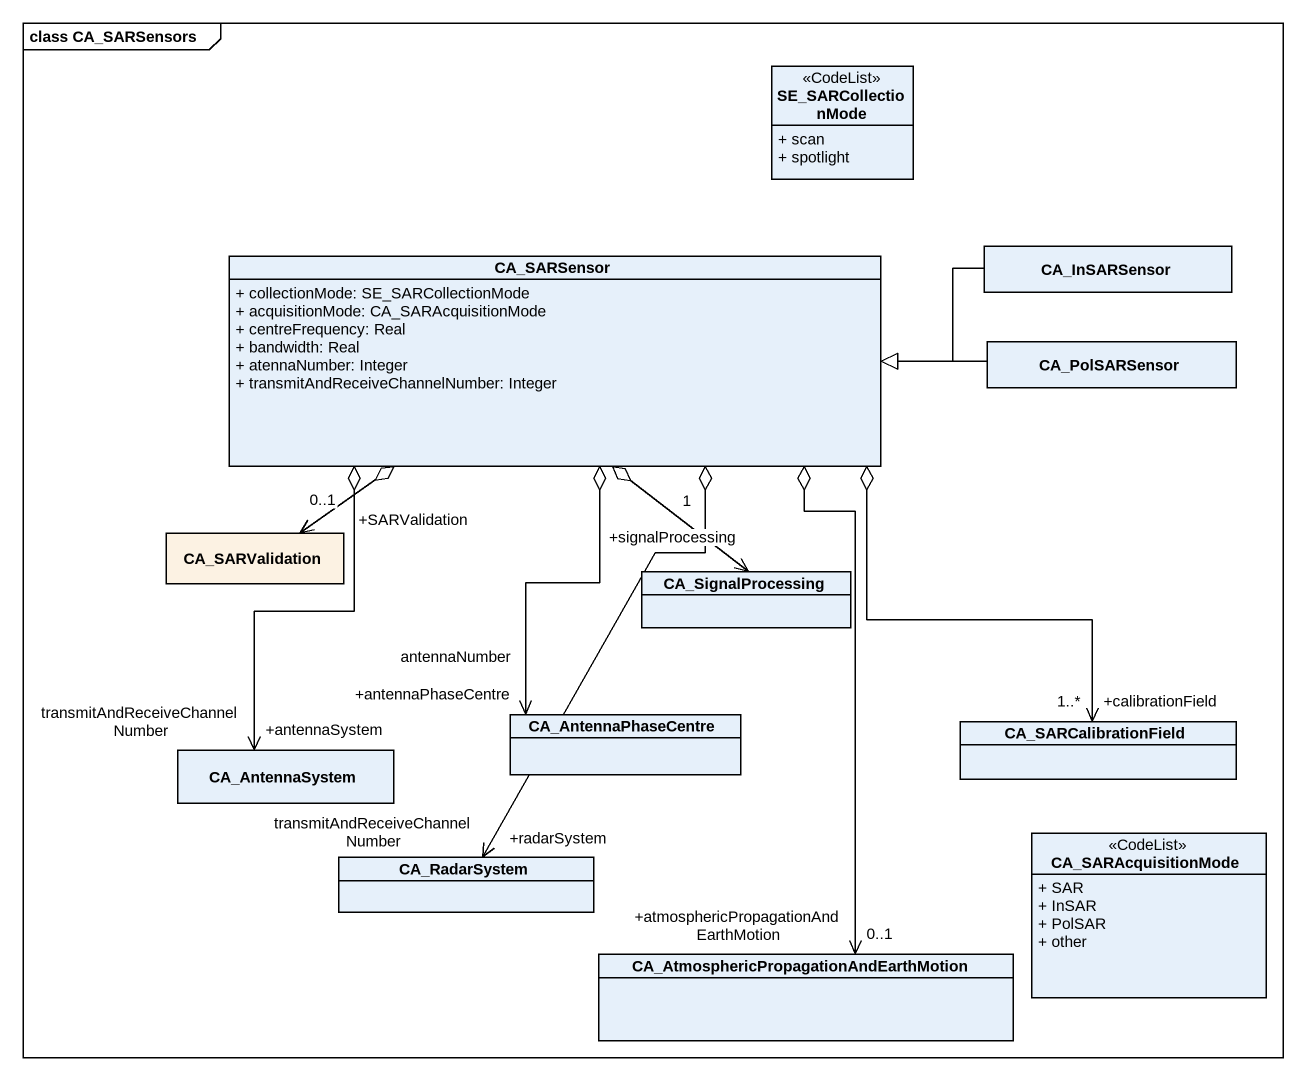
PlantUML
@startuml
mainframe class CA_SARSensors
hide circle
hide empty members
skinparam classAttributeIconSize 0
class SE_SARCollectionMode <<CodeList>> {
  + scan
  + spotlight
}
class CA_SARSensor {
  + collectionMode: SE_SARCollectionMode
  + acquisitionMode: CA_SARAcquisitionMode
  + centreFrequency: Real
  + bandwidth: Real
  + atennaNumber: Integer
  + transmitAndReceiveChannelNumber: Integer
}
class CA_InSARSensor
class CA_PolSARSensor
class CA_SARValidation #FCF2E3
class CA_SignalProcessing
class CA_AntennaPhaseCentre
class CA_SARCalibrationField
class CA_AntennaSystem
class CA_RadarSystem
class CA_SARAcquisitionMode <<CodeList>> {
  + SAR
  + InSAR
  + PolSAR
  + other
}
class "CA_AtmosphericPropagationAndEarthMotion" as CA_AtmosphericPropagationAnd
CA_InSARSensor -left-|> CA_SARSensor
CA_PolSARSensor -left-|> CA_SARSensor
CA_SARValidation "+SARValidation\n0..1" <-up-o CA_SARSensor
CA_SignalProcessing "+signalProcessing\n1" <-up-o CA_SARSensor
CA_AntennaPhaseCentre "+antennaPhaseCentre\nantennaNumber" <-up-o CA_SARSensor
CA_SARCalibrationField "+calibrationField\n1..*" <-up-o CA_SARSensor
CA_AntennaSystem "+antennaSystem\ntransmitAndReceiveChannelNumber" <-up-o CA_SARSensor
CA_RadarSystem "+radarSystem\ntransmitAndReceiveChannelNumber" <-up-o CA_SARSensor
CA_AtmosphericPropagationAnd "+atmosphericPropagationAndEarthMotion\n0..1" <-up-o CA_SARSensor
@enduml
